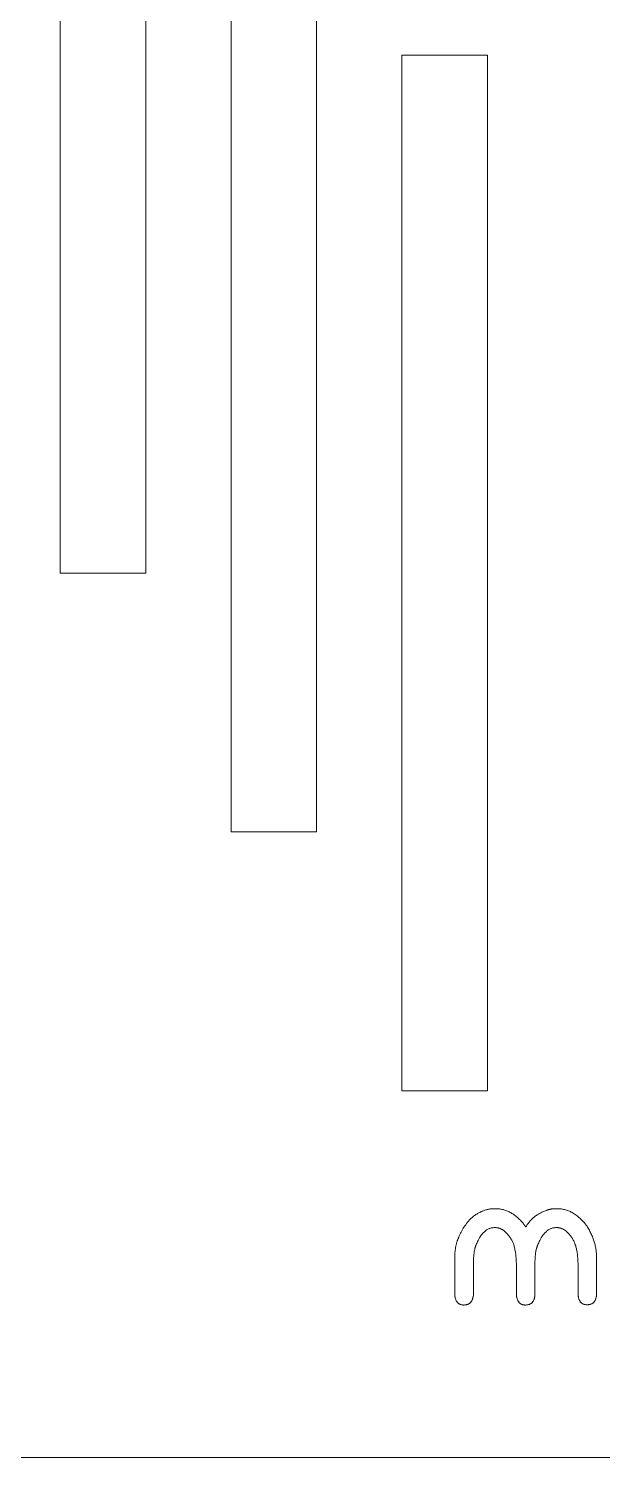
# Model space of a CAD drawing. Header units: metres. Extents: x -2538 to 7610, y -1082 to -498.
# Drawn here: x 2990.7 to 3041.6, y -1081.9 to -955.2 of the extents above; entities that cross this region are included whole.
import ezdxf

# ---------------------------------------------------------------- set-up
doc = ezdxf.new("R2010")
doc.units = ezdxf.units.M
doc.linetypes.add('AUSGEZOGEN', pattern=[0])
doc.layers.add('Allgemein01', color=7, linetype='AUSGEZOGEN', lineweight=13)
doc.layers.add('Standard', color=7, linetype='AUSGEZOGEN', lineweight=25)

msp = doc.modelspace()

# ---------------------------------------------------------------- linework, layer by layer
at = {"layer": 'Allgemein01', "color": 7, "linetype": 'AUSGEZOGEN', "lineweight": 13}
for points in [[(2993.47, -888.71), (3001.05, -888.71), (3001.05, -1003.47), (2993.47, -1003.47), (2993.47, -888.71)], [(3008.63, -911.66), (3016.21, -911.66), (3016.21, -1026.42), (3008.63, -1026.42), (3008.63, -911.66)], [(3023.79, -957.56), (3031.37, -957.56), (3031.37, -1049.37), (3023.79, -1049.37), (3023.79, -957.56)]]:
    msp.add_lwpolyline(points, close=True, dxfattribs=at)
at = {"layer": 'Standard', "color": 7, "linetype": 'AUSGEZOGEN', "lineweight": 13}
for points in [[(2572.69, -1081.87), (3134.69, -1081.87), (3134.69, -519.87), (2572.69, -519.87), (2572.69, -1081.87)], [(3031.87, -1059.84), (3031.87, -1059.84), (3031.87, -1059.84), (3031.87, -1059.84), (3031.88, -1059.84), (3031.89, -1059.84), (3031.9, -1059.84), (3031.91, -1059.84), (3031.92, -1059.84), (3031.94, -1059.84), (3031.95, -1059.84), (3031.97, -1059.84), (3031.98, -1059.84), (3032, -1059.84), (3032.01, -1059.84), (3032.03, -1059.84), (3032.05, -1059.84), (3032.06, -1059.84), (3032.08, -1059.84), (3032.09, -1059.84), (3032.11, -1059.84), (3032.12, -1059.84), (3032.14, -1059.84), (3032.15, -1059.84), (3032.16, -1059.84), (3032.17, -1059.84), (3032.18, -1059.84), (3032.18, -1059.84), (3032.19, -1059.84), (3032.19, -1059.84), (3032.19, -1059.84), (3032.28, -1059.84), (3032.36, -1059.84), (3032.44, -1059.85), (3032.52, -1059.86), (3032.6, -1059.87), (3032.68, -1059.89), (3032.76, -1059.9), (3032.84, -1059.93), (3032.92, -1059.95), (3033, -1059.98), (3033.08, -1060.01), (3033.16, -1060.04), (3033.23, -1060.07), (3033.31, -1060.11), (3033.39, -1060.15), (3033.47, -1060.19), (3033.54, -1060.24), (3033.62, -1060.29), (3033.7, -1060.34), (3033.77, -1060.4), (3033.85, -1060.45), (3033.92, -1060.51), (3034, -1060.58), (3034.07, -1060.64), (3034.15, -1060.71), (3034.22, -1060.78), (3034.3, -1060.85), (3034.37, -1060.93), (3034.44, -1061.01), (3034.52, -1061.09), (3034.53, -1061.11), (3034.55, -1061.13), (3034.56, -1061.15), (3034.57, -1061.16), (3034.58, -1061.18), (3034.6, -1061.19), (3034.61, -1061.21), (3034.62, -1061.22), (3034.63, -1061.24), (3034.64, -1061.25), (3034.65, -1061.26), (3034.66, -1061.28), (3034.67, -1061.29), (3034.67, -1061.3), (3034.68, -1061.31), (3034.69, -1061.32), (3034.7, -1061.33), (3034.7, -1061.34), (3034.71, -1061.35), (3034.71, -1061.36), (3034.72, -1061.37), (3034.72, -1061.38), (3034.72, -1061.38), (3034.73, -1061.39), (3034.73, -1061.4), (3034.73, -1061.4), (3034.73, -1061.41), (3034.74, -1061.41), (3034.74, -1061.42), (3034.74, -1061.42), (3034.74, -1061.42), (3034.74, -1061.42), (3034.74, -1061.42), (3034.74, -1061.42), (3034.74, -1061.42), (3034.74, -1061.42), (3034.74, -1061.42), (3034.75, -1061.42), (3034.75, -1061.42), (3034.75, -1061.42), (3034.75, -1061.42), (3034.76, -1061.42), (3034.76, -1061.42), (3034.76, -1061.42), (3034.76, -1061.42), (3034.77, -1061.42), (3034.77, -1061.42), (3034.77, -1061.42), (3034.77, -1061.42), (3034.78, -1061.42), (3034.78, -1061.42), (3034.78, -1061.42), (3034.78, -1061.42), (3034.79, -1061.42), (3034.79, -1061.42), (3034.79, -1061.42), (3034.79, -1061.42), (3034.79, -1061.42), (3034.79, -1061.42), (3034.79, -1061.42), (3034.83, -1061.36), (3034.87, -1061.29), (3034.91, -1061.23), (3034.95, -1061.17), (3035, -1061.11), (3035.04, -1061.05), (3035.09, -1060.99), (3035.14, -1060.93), (3035.19, -1060.88), (3035.24, -1060.82), (3035.29, -1060.77), (3035.35, -1060.71), (3035.4, -1060.66), (3035.46, -1060.61), (3035.52, -1060.56), (3035.58, -1060.52), (3035.64, -1060.47), (3035.71, -1060.42), (3035.77, -1060.38), (3035.84, -1060.34), (3035.91, -1060.3), (3035.98, -1060.25), (3036.05, -1060.22), (3036.12, -1060.18), (3036.2, -1060.14), (3036.27, -1060.1), (3036.35, -1060.07), (3036.43, -1060.04), (3036.51, -1060), (3036.6, -1059.97), (3036.62, -1059.96), (3036.64, -1059.96), (3036.67, -1059.95), (3036.69, -1059.94), (3036.71, -1059.93), (3036.74, -1059.92), (3036.76, -1059.92), (3036.79, -1059.91), (3036.81, -1059.9), (3036.84, -1059.9), (3036.86, -1059.89), (3036.88, -1059.89), (3036.91, -1059.88), (3036.93, -1059.87), (3036.96, -1059.87), (3036.98, -1059.87), (3037.01, -1059.86), (3037.03, -1059.86), (3037.06, -1059.85), (3037.08, -1059.85), (3037.11, -1059.85), (3037.13, -1059.85), (3037.16, -1059.84), (3037.18, -1059.84), (3037.21, -1059.84), (3037.23, -1059.84), (3037.26, -1059.84), (3037.28, -1059.84), (3037.31, -1059.84), (3037.33, -1059.84), (3037.34, -1059.84), (3037.34, -1059.84), (3037.34, -1059.84), (3037.35, -1059.84), (3037.36, -1059.84), (3037.37, -1059.84), (3037.38, -1059.84), (3037.39, -1059.84), (3037.4, -1059.84), (3037.42, -1059.84), (3037.43, -1059.84), (3037.45, -1059.84), (3037.47, -1059.84), (3037.48, -1059.84), (3037.5, -1059.84), (3037.51, -1059.84), (3037.53, -1059.84), (3037.55, -1059.84), (3037.56, -1059.84), (3037.58, -1059.84), (3037.59, -1059.84), (3037.6, -1059.84), (3037.62, -1059.84), (3037.63, -1059.84), (3037.64, -1059.84), (3037.65, -1059.84), (3037.65, -1059.84), (3037.66, -1059.84), (3037.66, -1059.84), (3037.66, -1059.84), (3037.75, -1059.84), (3037.84, -1059.84), (3037.93, -1059.85), (3038.02, -1059.86), (3038.11, -1059.88), (3038.2, -1059.9), (3038.29, -1059.92), (3038.38, -1059.94), (3038.47, -1059.97), (3038.55, -1060.01), (3038.64, -1060.04), (3038.73, -1060.08), (3038.81, -1060.12), (3038.9, -1060.17), (3038.98, -1060.22), (3039.07, -1060.27), (3039.15, -1060.33), (3039.23, -1060.39), (3039.32, -1060.45), (3039.4, -1060.52), (3039.48, -1060.59), (3039.56, -1060.66), (3039.65, -1060.74), (3039.73, -1060.82), (3039.81, -1060.9), (3039.89, -1060.99), (3039.97, -1061.08), (3040.05, -1061.17), (3040.13, -1061.27), (3040.21, -1061.37), (3040.26, -1061.46), (3040.31, -1061.56), (3040.37, -1061.65), (3040.42, -1061.74), (3040.46, -1061.84), (3040.51, -1061.93), (3040.55, -1062.02), (3040.6, -1062.12), (3040.64, -1062.21), (3040.68, -1062.3), (3040.71, -1062.4), (3040.75, -1062.49), (3040.78, -1062.58), (3040.81, -1062.67), (3040.84, -1062.77), (3040.87, -1062.86), (3040.89, -1062.95), (3040.92, -1063.04), (3040.94, -1063.13), (3040.96, -1063.22), (3040.98, -1063.31), (3040.99, -1063.41), (3041.01, -1063.5), (3041.02, -1063.59), (3041.03, -1063.68), (3041.04, -1063.77), (3041.04, -1063.86), (3041.05, -1063.95), (3041.05, -1064.04), (3041.05, -1064.13), (3041.05, -1064.14), (3041.05, -1064.17), (3041.05, -1064.22), (3041.05, -1064.29), (3041.05, -1064.38), (3041.05, -1064.48), (3041.05, -1064.59), (3041.05, -1064.72), (3041.05, -1064.86), (3041.05, -1065), (3041.05, -1065.15), (3041.05, -1065.31), (3041.05, -1065.48), (3041.05, -1065.64), (3041.05, -1065.81), (3041.05, -1065.98), (3041.05, -1066.14), (3041.05, -1066.31), (3041.05, -1066.47), (3041.05, -1066.62), (3041.05, -1066.77), (3041.05, -1066.9), (3041.05, -1067.03), (3041.05, -1067.14), (3041.05, -1067.24), (3041.05, -1067.33), (3041.05, -1067.4), (3041.05, -1067.45), (3041.05, -1067.48), (3041.05, -1067.49), (3041.05, -1067.55), (3041.04, -1067.6), (3041.03, -1067.65), (3041.02, -1067.7), (3041, -1067.75), (3040.99, -1067.8), (3040.97, -1067.84), (3040.96, -1067.88), (3040.94, -1067.92), (3040.92, -1067.96), (3040.9, -1068), (3040.87, -1068.03), (3040.85, -1068.07), (3040.82, -1068.1), (3040.8, -1068.13), (3040.77, -1068.16), (3040.74, -1068.18), (3040.71, -1068.2), (3040.67, -1068.23), (3040.64, -1068.25), (3040.6, -1068.26), (3040.56, -1068.28), (3040.52, -1068.29), (3040.48, -1068.31), (3040.44, -1068.32), (3040.4, -1068.32), (3040.35, -1068.33), (3040.3, -1068.34), (3040.25, -1068.34), (3040.21, -1068.34), (3040.16, -1068.34), (3040.12, -1068.34), (3040.07, -1068.33), (3040.03, -1068.32), (3039.99, -1068.32), (3039.95, -1068.31), (3039.92, -1068.29), (3039.88, -1068.28), (3039.85, -1068.26), (3039.81, -1068.25), (3039.78, -1068.23), (3039.75, -1068.2), (3039.72, -1068.18), (3039.69, -1068.16), (3039.67, -1068.13), (3039.64, -1068.1), (3039.61, -1068.07), (3039.59, -1068.03), (3039.57, -1068), (3039.55, -1067.96), (3039.53, -1067.92), (3039.51, -1067.88), (3039.49, -1067.84), (3039.48, -1067.8), (3039.46, -1067.75), (3039.45, -1067.7), (3039.44, -1067.65), (3039.43, -1067.6), (3039.42, -1067.55), (3039.41, -1067.49), (3039.41, -1067.48), (3039.41, -1067.46), (3039.41, -1067.42), (3039.41, -1067.37), (3039.41, -1067.31), (3039.41, -1067.24), (3039.41, -1067.15), (3039.41, -1067.06), (3039.41, -1066.96), (3039.41, -1066.85), (3039.41, -1066.74), (3039.41, -1066.63), (3039.41, -1066.51), (3039.41, -1066.38), (3039.41, -1066.26), (3039.41, -1066.14), (3039.41, -1066.02), (3039.41, -1065.9), (3039.41, -1065.78), (3039.41, -1065.67), (3039.41, -1065.56), (3039.41, -1065.46), (3039.41, -1065.37), (3039.41, -1065.29), (3039.41, -1065.21), (3039.41, -1065.15), (3039.41, -1065.1), (3039.41, -1065.06), (3039.41, -1065.04), (3039.41, -1065.03), (3039.41, -1064.9), (3039.41, -1064.77), (3039.41, -1064.65), (3039.4, -1064.53), (3039.4, -1064.41), (3039.39, -1064.29), (3039.38, -1064.18), (3039.37, -1064.07), (3039.36, -1063.96), (3039.35, -1063.86), (3039.33, -1063.75), (3039.32, -1063.65), (3039.3, -1063.56), (3039.28, -1063.46), (3039.26, -1063.37), (3039.24, -1063.28), (3039.22, -1063.2), (3039.2, -1063.11), (3039.17, -1063.03), (3039.14, -1062.95), (3039.12, -1062.88), (3039.09, -1062.81), (3039.06, -1062.74), (3039.03, -1062.67), (3038.99, -1062.6), (3038.96, -1062.54), (3038.92, -1062.48), (3038.89, -1062.43), (3038.85, -1062.37), (3038.81, -1062.32), (3038.77, -1062.27), (3038.73, -1062.22), (3038.69, -1062.17), (3038.65, -1062.12), (3038.61, -1062.07), (3038.57, -1062.03), (3038.53, -1061.99), (3038.49, -1061.95), (3038.45, -1061.91), (3038.41, -1061.87), (3038.37, -1061.83), (3038.33, -1061.8), (3038.29, -1061.77), (3038.25, -1061.74), (3038.21, -1061.71), (3038.16, -1061.68), (3038.12, -1061.66), (3038.08, -1061.64), (3038.04, -1061.61), (3038, -1061.6), (3037.96, -1061.58), (3037.92, -1061.56), (3037.87, -1061.55), (3037.83, -1061.54), (3037.79, -1061.53), (3037.75, -1061.52), (3037.71, -1061.51), (3037.66, -1061.51), (3037.62, -1061.5), (3037.58, -1061.5), (3037.58, -1061.5), (3037.58, -1061.5), (3037.58, -1061.5), (3037.57, -1061.5), (3037.57, -1061.5), (3037.56, -1061.5), (3037.56, -1061.5), (3037.55, -1061.5), (3037.54, -1061.5), (3037.54, -1061.5), (3037.53, -1061.5), (3037.52, -1061.5), (3037.51, -1061.5), (3037.51, -1061.5), (3037.5, -1061.5), (3037.49, -1061.5), (3037.48, -1061.5), (3037.47, -1061.5), (3037.47, -1061.5), (3037.46, -1061.5), (3037.45, -1061.5), (3037.44, -1061.5), (3037.44, -1061.5), (3037.43, -1061.5), (3037.43, -1061.5), (3037.42, -1061.5), (3037.42, -1061.5), (3037.42, -1061.5), (3037.42, -1061.5), (3037.42, -1061.5), (3037.35, -1061.51), (3037.29, -1061.51), (3037.23, -1061.52), (3037.17, -1061.53), (3037.11, -1061.55), (3037.05, -1061.57), (3036.99, -1061.59), (3036.93, -1061.61), (3036.88, -1061.64), (3036.82, -1061.67), (3036.76, -1061.71), (3036.71, -1061.75), (3036.65, -1061.79), (3036.6, -1061.84), (3036.55, -1061.89), (3036.5, -1061.94), (3036.44, -1062), (3036.39, -1062.06), (3036.34, -1062.12), (3036.29, -1062.18), (3036.24, -1062.25), (3036.19, -1062.33), (3036.15, -1062.4), (3036.1, -1062.48), (3036.05, -1062.57), (3036.01, -1062.65), (3035.96, -1062.74), (3035.92, -1062.84), (3035.87, -1062.93), (3035.83, -1063.04), (3035.81, -1063.07), (3035.8, -1063.11), (3035.78, -1063.15), (3035.77, -1063.19), (3035.75, -1063.24), (3035.74, -1063.28), (3035.73, -1063.33), (3035.72, -1063.38), (3035.7, -1063.43), (3035.69, -1063.49), (3035.68, -1063.54), (3035.67, -1063.6), (3035.66, -1063.66), (3035.65, -1063.73), (3035.65, -1063.79), (3035.64, -1063.86), (3035.63, -1063.93), (3035.62, -1064), (3035.62, -1064.07), (3035.61, -1064.14), (3035.61, -1064.22), (3035.6, -1064.3), (3035.6, -1064.38), (3035.59, -1064.46), (3035.59, -1064.55), (3035.59, -1064.64), (3035.59, -1064.72), (3035.59, -1064.82), (3035.58, -1064.91), (3035.58, -1065), (3035.58, -1065.01), (3035.58, -1065.04), (3035.58, -1065.07), (3035.58, -1065.13), (3035.58, -1065.19), (3035.58, -1065.27), (3035.58, -1065.35), (3035.58, -1065.45), (3035.58, -1065.55), (3035.58, -1065.66), (3035.58, -1065.77), (3035.58, -1065.89), (3035.58, -1066.01), (3035.58, -1066.14), (3035.58, -1066.26), (3035.58, -1066.39), (3035.58, -1066.51), (3035.58, -1066.63), (3035.58, -1066.75), (3035.58, -1066.87), (3035.58, -1066.98), (3035.58, -1067.08), (3035.58, -1067.17), (3035.58, -1067.26), (3035.58, -1067.33), (3035.58, -1067.4), (3035.58, -1067.45), (3035.58, -1067.49), (3035.58, -1067.51), (3035.58, -1067.52), (3035.58, -1067.58), (3035.57, -1067.63), (3035.56, -1067.68), (3035.55, -1067.73), (3035.54, -1067.78), (3035.52, -1067.82), (3035.51, -1067.87), (3035.49, -1067.91), (3035.47, -1067.95), (3035.45, -1067.99), (3035.43, -1068.03), (3035.41, -1068.06), (3035.38, -1068.09), (3035.36, -1068.13), (3035.33, -1068.16), (3035.3, -1068.18), (3035.27, -1068.21), (3035.24, -1068.23), (3035.2, -1068.25), (3035.17, -1068.27), (3035.13, -1068.29), (3035.09, -1068.31), (3035.05, -1068.32), (3035.01, -1068.33), (3034.97, -1068.34), (3034.93, -1068.35), (3034.88, -1068.36), (3034.83, -1068.36), (3034.79, -1068.37), (3034.74, -1068.37), (3034.69, -1068.37), (3034.65, -1068.36), (3034.61, -1068.36), (3034.56, -1068.35), (3034.52, -1068.34), (3034.49, -1068.33), (3034.45, -1068.32), (3034.41, -1068.31), (3034.38, -1068.29), (3034.34, -1068.27), (3034.31, -1068.25), (3034.28, -1068.23), (3034.25, -1068.21), (3034.22, -1068.18), (3034.2, -1068.16), (3034.17, -1068.13), (3034.15, -1068.09), (3034.12, -1068.06), (3034.1, -1068.03), (3034.08, -1067.99), (3034.06, -1067.95), (3034.04, -1067.91), (3034.03, -1067.87), (3034.01, -1067.82), (3034, -1067.78), (3033.98, -1067.73), (3033.97, -1067.68), (3033.96, -1067.63), (3033.95, -1067.58), (3033.94, -1067.52), (3033.94, -1067.51), (3033.94, -1067.49), (3033.94, -1067.45), (3033.94, -1067.4), (3033.94, -1067.34), (3033.94, -1067.26), (3033.94, -1067.18), (3033.94, -1067.08), (3033.94, -1066.98), (3033.94, -1066.87), (3033.94, -1066.76), (3033.94, -1066.64), (3033.94, -1066.52), (3033.94, -1066.4), (3033.94, -1066.28), (3033.94, -1066.15), (3033.94, -1066.03), (3033.94, -1065.91), (3033.94, -1065.79), (3033.94, -1065.68), (3033.94, -1065.57), (3033.94, -1065.47), (3033.94, -1065.37), (3033.94, -1065.29), (3033.94, -1065.22), (3033.94, -1065.15), (3033.94, -1065.1), (3033.94, -1065.06), (3033.94, -1065.04), (3033.94, -1065.03), (3033.94, -1064.9), (3033.94, -1064.77), (3033.94, -1064.65), (3033.93, -1064.53), (3033.93, -1064.41), (3033.92, -1064.29), (3033.91, -1064.18), (3033.9, -1064.07), (3033.89, -1063.96), (3033.88, -1063.86), (3033.86, -1063.75), (3033.85, -1063.65), (3033.83, -1063.56), (3033.81, -1063.46), (3033.79, -1063.37), (3033.77, -1063.28), (3033.75, -1063.2), (3033.73, -1063.11), (3033.7, -1063.03), (3033.68, -1062.95), (3033.65, -1062.88), (3033.62, -1062.81), (3033.59, -1062.74), (3033.56, -1062.67), (3033.53, -1062.6), (3033.49, -1062.54), (3033.46, -1062.48), (3033.42, -1062.43), (3033.38, -1062.37), (3033.34, -1062.32), (3033.3, -1062.27), (3033.26, -1062.22), (3033.22, -1062.17), (3033.18, -1062.12), (3033.14, -1062.07), (3033.1, -1062.03), (3033.06, -1061.99), (3033.02, -1061.95), (3032.98, -1061.91), (3032.94, -1061.87), (3032.9, -1061.83), (3032.86, -1061.8), (3032.82, -1061.77), (3032.78, -1061.74), (3032.74, -1061.71), (3032.7, -1061.68), (3032.65, -1061.66), (3032.61, -1061.64), (3032.57, -1061.61), (3032.53, -1061.6), (3032.49, -1061.58), (3032.45, -1061.56), (3032.41, -1061.55), (3032.36, -1061.54), (3032.32, -1061.53), (3032.28, -1061.52), (3032.24, -1061.51), (3032.2, -1061.51), (3032.15, -1061.5), (3032.11, -1061.5), (3032.11, -1061.5), (3032.11, -1061.5), (3032.11, -1061.5), (3032.1, -1061.5), (3032.1, -1061.5), (3032.09, -1061.5), (3032.09, -1061.5), (3032.08, -1061.5), (3032.08, -1061.5), (3032.07, -1061.5), (3032.06, -1061.5), (3032.05, -1061.5), (3032.05, -1061.5), (3032.04, -1061.5), (3032.03, -1061.5), (3032.02, -1061.5), (3032.01, -1061.5), (3032.01, -1061.5), (3032, -1061.5), (3031.99, -1061.5), (3031.98, -1061.5), (3031.98, -1061.5), (3031.97, -1061.5), (3031.96, -1061.5), (3031.96, -1061.5), (3031.96, -1061.5), (3031.95, -1061.5), (3031.95, -1061.5), (3031.95, -1061.5), (3031.95, -1061.5), (3031.88, -1061.51), (3031.82, -1061.51), (3031.76, -1061.52), (3031.7, -1061.53), (3031.64, -1061.55), (3031.58, -1061.57), (3031.52, -1061.59), (3031.47, -1061.61), (3031.41, -1061.64), (3031.35, -1061.67), (3031.3, -1061.71), (3031.24, -1061.75), (3031.19, -1061.79), (3031.13, -1061.84), (3031.08, -1061.89), (3031.03, -1061.94), (3030.97, -1062), (3030.92, -1062.06), (3030.87, -1062.12), (3030.82, -1062.18), (3030.77, -1062.25), (3030.73, -1062.33), (3030.68, -1062.4), (3030.63, -1062.48), (3030.58, -1062.57), (3030.54, -1062.65), (3030.49, -1062.74), (3030.45, -1062.84), (3030.4, -1062.93), (3030.36, -1063.04), (3030.35, -1063.07), (3030.33, -1063.11), (3030.31, -1063.15), (3030.3, -1063.19), (3030.29, -1063.24), (3030.27, -1063.28), (3030.26, -1063.33), (3030.25, -1063.38), (3030.24, -1063.43), (3030.22, -1063.49), (3030.21, -1063.54), (3030.2, -1063.6), (3030.19, -1063.66), (3030.19, -1063.73), (3030.18, -1063.79), (3030.17, -1063.86), (3030.16, -1063.93), (3030.15, -1064), (3030.15, -1064.07), (3030.14, -1064.14), (3030.14, -1064.22), (3030.13, -1064.3), (3030.13, -1064.38), (3030.13, -1064.46), (3030.12, -1064.55), (3030.12, -1064.64), (3030.12, -1064.72), (3030.12, -1064.82), (3030.12, -1064.91), (3030.12, -1065), (3030.12, -1065.01), (3030.12, -1065.04), (3030.12, -1065.07), (3030.12, -1065.13), (3030.12, -1065.19), (3030.12, -1065.27), (3030.12, -1065.35), (3030.12, -1065.45), (3030.12, -1065.55), (3030.12, -1065.66), (3030.12, -1065.77), (3030.12, -1065.89), (3030.12, -1066.01), (3030.12, -1066.14), (3030.12, -1066.26), (3030.12, -1066.39), (3030.12, -1066.51), (3030.12, -1066.63), (3030.12, -1066.75), (3030.12, -1066.87), (3030.12, -1066.98), (3030.12, -1067.08), (3030.12, -1067.17), (3030.12, -1067.26), (3030.12, -1067.33), (3030.12, -1067.4), (3030.12, -1067.45), (3030.12, -1067.49), (3030.12, -1067.51), (3030.12, -1067.52), (3030.11, -1067.58), (3030.1, -1067.63), (3030.09, -1067.68), (3030.08, -1067.73), (3030.07, -1067.78), (3030.05, -1067.82), (3030.04, -1067.87), (3030.02, -1067.91), (3030, -1067.95), (3029.98, -1067.99), (3029.96, -1068.03), (3029.94, -1068.06), (3029.91, -1068.09), (3029.89, -1068.13), (3029.86, -1068.16), (3029.83, -1068.18), (3029.8, -1068.21), (3029.77, -1068.23), (3029.73, -1068.25), (3029.7, -1068.27), (3029.66, -1068.29), (3029.62, -1068.31), (3029.59, -1068.32), (3029.54, -1068.33), (3029.5, -1068.34), (3029.46, -1068.35), (3029.41, -1068.36), (3029.37, -1068.36), (3029.32, -1068.37), (3029.27, -1068.37), (3029.22, -1068.37), (3029.18, -1068.36), (3029.14, -1068.36), (3029.1, -1068.35), (3029.06, -1068.34), (3029.02, -1068.33), (3028.98, -1068.32), (3028.94, -1068.31), (3028.91, -1068.29), (3028.88, -1068.27), (3028.84, -1068.25), (3028.81, -1068.23), (3028.78, -1068.21), (3028.75, -1068.18), (3028.73, -1068.16), (3028.7, -1068.13), (3028.68, -1068.09), (3028.65, -1068.06), (3028.63, -1068.03), (3028.61, -1067.99), (3028.59, -1067.95), (3028.57, -1067.91), (3028.56, -1067.87), (3028.54, -1067.82), (3028.53, -1067.78), (3028.51, -1067.73), (3028.5, -1067.68), (3028.49, -1067.63), (3028.48, -1067.58), (3028.47, -1067.52), (3028.47, -1067.51), (3028.47, -1067.48), (3028.47, -1067.42), (3028.47, -1067.35), (3028.47, -1067.27), (3028.47, -1067.16), (3028.47, -1067.05), (3028.47, -1066.92), (3028.47, -1066.78), (3028.47, -1066.63), (3028.47, -1066.48), (3028.47, -1066.32), (3028.47, -1066.15), (3028.47, -1065.98), (3028.47, -1065.81), (3028.47, -1065.64), (3028.47, -1065.47), (3028.47, -1065.3), (3028.47, -1065.14), (3028.47, -1064.99), (3028.47, -1064.84), (3028.47, -1064.7), (3028.47, -1064.57), (3028.47, -1064.46), (3028.47, -1064.35), (3028.47, -1064.27), (3028.47, -1064.2), (3028.47, -1064.15), (3028.47, -1064.11), (3028.47, -1064.1), (3028.48, -1063.98), (3028.48, -1063.86), (3028.49, -1063.74), (3028.5, -1063.62), (3028.51, -1063.5), (3028.53, -1063.38), (3028.55, -1063.26), (3028.57, -1063.15), (3028.6, -1063.03), (3028.63, -1062.91), (3028.66, -1062.8), (3028.7, -1062.68), (3028.74, -1062.57), (3028.78, -1062.45), (3028.82, -1062.34), (3028.87, -1062.23), (3028.92, -1062.12), (3028.98, -1062), (3029.03, -1061.89), (3029.09, -1061.78), (3029.16, -1061.67), (3029.22, -1061.56), (3029.29, -1061.46), (3029.37, -1061.35), (3029.44, -1061.24), (3029.52, -1061.13), (3029.6, -1061.03), (3029.69, -1060.92), (3029.78, -1060.82), (3029.87, -1060.71), (3029.94, -1060.65), (3030.01, -1060.6), (3030.08, -1060.54), (3030.14, -1060.49), (3030.21, -1060.44), (3030.28, -1060.4), (3030.35, -1060.35), (3030.42, -1060.31), (3030.49, -1060.26), (3030.55, -1060.22), (3030.62, -1060.19), (3030.69, -1060.15), (3030.75, -1060.12), (3030.82, -1060.08), (3030.89, -1060.05), (3030.95, -1060.03), (3031.02, -1060), (3031.09, -1059.98), (3031.15, -1059.95), (3031.22, -1059.93), (3031.28, -1059.91), (3031.35, -1059.9), (3031.41, -1059.88), (3031.48, -1059.87), (3031.54, -1059.86), (3031.61, -1059.85), (3031.67, -1059.84), (3031.74, -1059.84), (3031.8, -1059.84), (3031.87, -1059.84)]]:
    msp.add_lwpolyline(points, close=True, dxfattribs=at)

doc.saveas('drawing.dxf')
